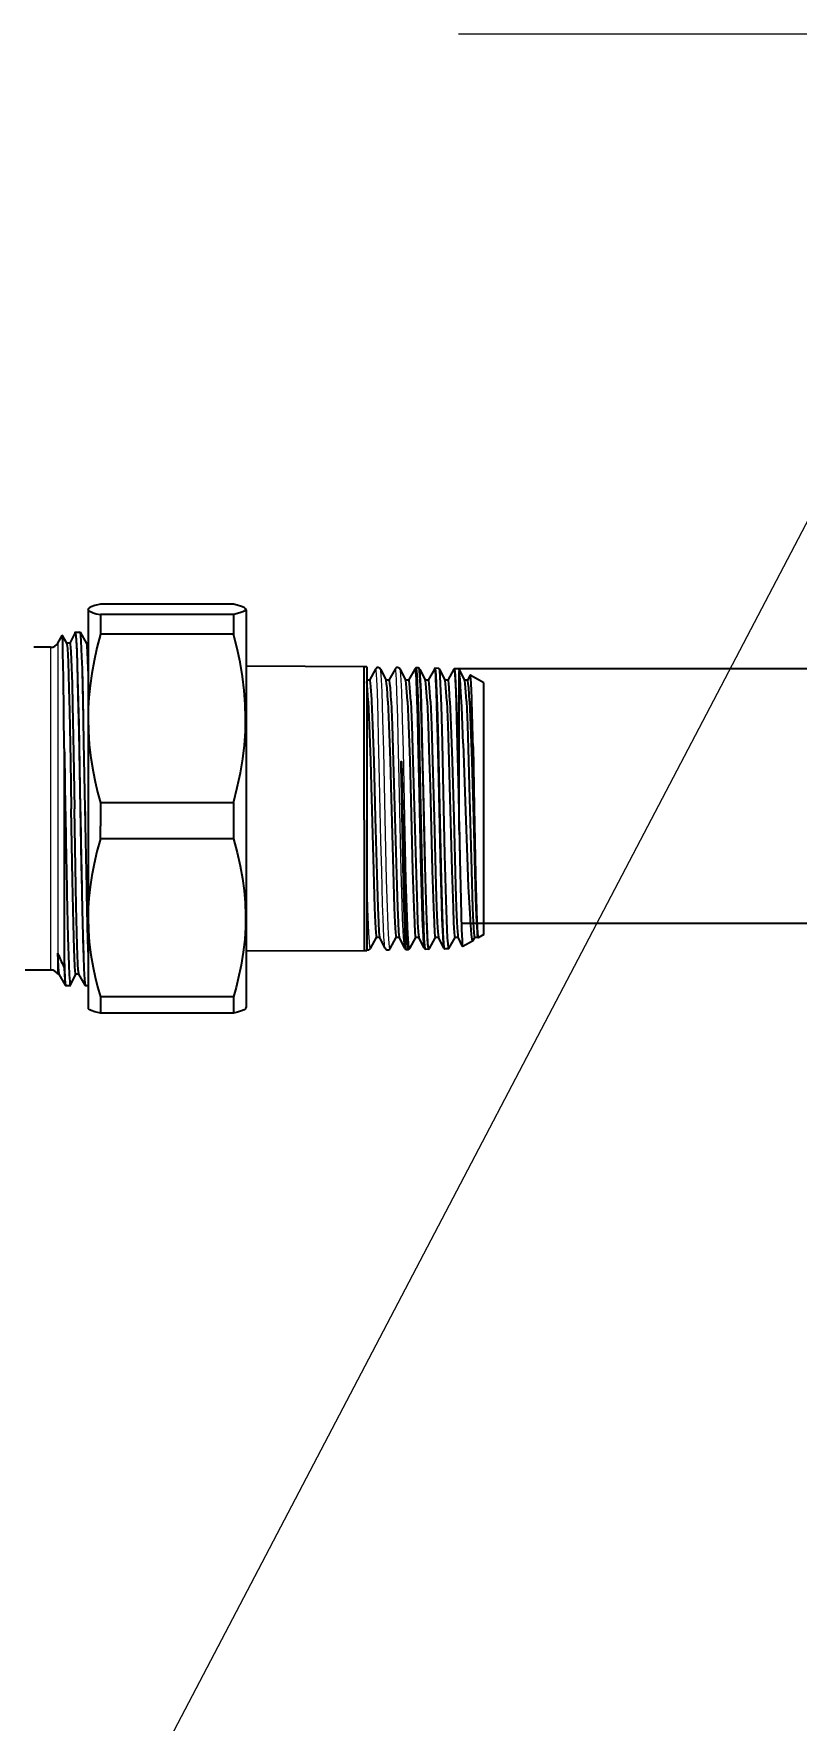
# Model space of a CAD drawing. Header units: millimetres. Extents: x -92220 to 11040, y -5929 to 27498.
# Drawn here: x 331 to 421, y 1451.2 to 1650 of the extents above; entities that cross this region are included whole.
import ezdxf

# ---------------------------------------------------------------- set-up
doc = ezdxf.new("R2010")
doc.units = ezdxf.units.MM
doc.linetypes.add('DASHED', pattern=[19.05, 12.7, -6.35])
doc.layers.add('100 noprint', color=1, linetype='Continuous', plot=False)
doc.layers.add('11 Водоразборный узел', color=7, linetype='Continuous')
doc.layers.add('17 Конструкции 2', color=7, linetype='Continuous')

msp = doc.modelspace()

# ---------------------------------------------------------------- linework, layer by layer
at = {"layer": '100 noprint', "color": 2, "linetype": 'DASHED', "ltscale": 10}
msp.add_line((0, 1650), (8888.83, 1650), dxfattribs=at)
at = {"layer": '11 Водоразборный узел', "lineweight": 35, "ltscale": 0.391415}
for p, q in [((354.5, 1582.83), (338.84, 1582.83)), ((354.5, 1581.61), (338.84, 1581.61)), ((354.5, 1579.29), (338.84, 1579.29)), ((354.5, 1559.44), (338.84, 1559.44)), ((354.5, 1555.21), (338.84, 1555.21)), ((354.5, 1536.59), (338.84, 1536.59)), ((354.5, 1534.68), (338.84, 1534.68))]:
    msp.add_line(p, q, dxfattribs=at)
at = {"layer": '11 Водоразборный узел', "lineweight": 35, "ltscale": 0.001032}
for p, q in [((337.4, 1582.26), (337.42, 1582.29)), ((337.4, 1535.26), (337.42, 1535.22))]:
    msp.add_line(p, q, dxfattribs=at)
at = {"layer": '11 Водоразборный узел', "lineweight": 35, "ltscale": 0.000891876}
msp.add_line((337.4, 1582.26), (337.4, 1582.22), dxfattribs=at)
at = {"layer": '11 Водоразборный узел', "lineweight": 35, "ltscale": 0.321329}
msp.add_line((337.4, 1582.22), (337.4, 1569.37), dxfattribs=at)
at = {"layer": '11 Водоразборный узел', "lineweight": 35, "ltscale": 0.057869}
for p, q in [((338.84, 1581.61), (338.84, 1579.29)), ((354.5, 1581.61), (354.5, 1579.29))]:
    msp.add_line(p, q, dxfattribs=at)
at = {"layer": '11 Водоразборный узел', "lineweight": 35, "ltscale": 0.003863}
for p, q in [((356, 1582.16), (355.92, 1582.29)), ((356, 1535.35), (355.92, 1535.22))]:
    msp.add_line(p, q, dxfattribs=at)
at = {"layer": '11 Водоразборный узел', "lineweight": 35, "ltscale": 0.001811}
msp.add_line((356, 1582.16), (356, 1582.08), dxfattribs=at)
at = {"layer": '11 Водоразборный узел', "lineweight": 35}
for p, q in [((356, 1582.08), (356, 1535.35)), ((370.2, 1566.65), (370.2, 1542.04)), ((384, 1543.96), (384, 1565.75))]:
    msp.add_line(p, q, dxfattribs=at)
at = {"layer": '11 Водоразборный узел', "lineweight": 35, "ltscale": 0.025566}
msp.add_line((333.85, 1578.26), (334.36, 1579.14), dxfattribs=at)
at = {"layer": '11 Водоразборный узел', "lineweight": 35, "ltscale": 0.026436}
msp.add_line((334.36, 1579.14), (334.88, 1578.22), dxfattribs=at)
at = {"layer": '11 Водоразборный узел', "lineweight": 35, "ltscale": 0.035548}
msp.add_line((335.86, 1579.51), (335.25, 1578.23), dxfattribs=at)
at = {"layer": '11 Водоразборный узел', "lineweight": 35, "ltscale": 0.00088694}
for p, q in [((335.86, 1579.51), (335.88, 1579.55)), ((335.32, 1537.96), (335.33, 1538))]:
    msp.add_line(p, q, dxfattribs=at)
at = {"layer": '11 Водоразборный узел', "lineweight": 35, "ltscale": 0.013614}
for p, q in [((335.89, 1579.56), (336.43, 1579.56)), ((334.76, 1537.96), (335.31, 1537.96))]:
    msp.add_line(p, q, dxfattribs=at)
at = {"layer": '11 Водоразборный узел', "lineweight": 35, "ltscale": 0.000210087}
msp.add_line((336.44, 1579.55), (336.45, 1579.54), dxfattribs=at)
at = {"layer": '11 Водоразборный узел', "lineweight": 35, "ltscale": 0.037873}
msp.add_line((336.45, 1579.54), (337.19, 1578.22), dxfattribs=at)
at = {"layer": '11 Водоразборный узел', "lineweight": 35, "ltscale": 0.049482}
msp.add_line((332.98, 1577.76), (331, 1577.76), dxfattribs=at)
at = {"layer": '11 Водоразборный узел', "lineweight": 13}
for p, q in [((332.98, 1577.76), (332.98, 1542.08)), ((333.85, 1578.26), (333.85, 1541.69))]:
    msp.add_line(p, q, dxfattribs=at)
at = {"layer": '11 Водоразборный узел', "lineweight": 35, "ltscale": 0.009554}
for p, q in [((335.25, 1578.23), (334.87, 1578.23)), ((336.32, 1539.28), (335.94, 1539.28))]:
    msp.add_line(p, q, dxfattribs=at)
at = {"layer": '11 Водоразборный узел', "lineweight": 35, "ltscale": 0.005485}
msp.add_line((337.4, 1578.23), (337.18, 1578.23), dxfattribs=at)
at = {"layer": '11 Водоразборный узел', "lineweight": 35, "ltscale": 0.34785}
for p, q in [((369.91, 1575.47), (356, 1575.54)), ((369.91, 1542.04), (356, 1541.97))]:
    msp.add_line(p, q, dxfattribs=at)
at = {"layer": '11 Водоразборный узел', "lineweight": 35, "ltscale": 0.220498}
msp.add_line((369.91, 1566.65), (369.91, 1575.47), dxfattribs=at)
at = {"layer": '11 Водоразборный узел', "lineweight": 35, "ltscale": 0.007155}
for p, q in [((370.2, 1575.47), (369.91, 1575.47)), ((370.2, 1542.04), (369.91, 1542.04))]:
    msp.add_line(p, q, dxfattribs=at)
at = {"layer": '11 Водоразборный узел', "lineweight": 35, "ltscale": 0.220415}
msp.add_line((370.2, 1575.47), (370.2, 1566.65), dxfattribs=at)
at = {"layer": '11 Водоразборный узел', "lineweight": 35, "ltscale": 0.037248}
for p, q in [((371.23, 1575.2), (370.51, 1573.9)), ((373.54, 1575.2), (372.82, 1573.9)), ((375.85, 1575.2), (375.13, 1573.9)), ((378.16, 1575.2), (377.44, 1573.9)), ((380.47, 1575.2), (379.75, 1573.9))]:
    msp.add_line(p, q, dxfattribs=at)
at = {"layer": '11 Водоразборный узел', "lineweight": 35, "ltscale": 0.036487}
for p, q in [((371.83, 1575.19), (372.47, 1573.88)), ((374.13, 1575.19), (374.78, 1573.88)), ((376.44, 1575.19), (377.09, 1573.88)), ((609.46, 1575.23), (381.03, 1575.23)), ((381.06, 1575.19), (381.71, 1573.88)), ((609.46, 1545.23), (381.51, 1545.23))]:
    msp.add_line(p, q, dxfattribs=at)
at = {"layer": '11 Водоразборный узел', "lineweight": 35, "ltscale": 9.88124e-05}
msp.add_line((375.99, 1575.34), (375.99, 1575.34), dxfattribs=at)
at = {"layer": '11 Водоразборный узел', "lineweight": 35, "ltscale": 0.007803}
msp.add_line((376.31, 1575.33), (375.99, 1575.34), dxfattribs=at)
at = {"layer": '11 Водоразборный узел', "lineweight": 35, "ltscale": 0.00012102}
msp.add_line((376.31, 1575.33), (376.31, 1575.33), dxfattribs=at)
at = {"layer": '11 Водоразборный узел', "lineweight": 35, "ltscale": 0.000190498}
msp.add_line((378.23, 1575.29), (378.23, 1575.29), dxfattribs=at)
at = {"layer": '11 Водоразборный узел', "lineweight": 35, "ltscale": 0.011141}
msp.add_line((378.68, 1575.28), (378.23, 1575.29), dxfattribs=at)
at = {"layer": '11 Водоразборный узел', "lineweight": 35, "ltscale": 0.0002239}
msp.add_line((378.68, 1575.28), (378.69, 1575.28), dxfattribs=at)
at = {"layer": '11 Водоразборный узел', "lineweight": 35, "ltscale": 0.036486}
msp.add_line((378.75, 1575.19), (379.4, 1573.88), dxfattribs=at)
at = {"layer": '11 Водоразборный узел', "lineweight": 35, "ltscale": 0.000947168}
msp.add_line((380.47, 1575.2), (380.49, 1575.24), dxfattribs=at)
at = {"layer": '11 Водоразборный узел', "lineweight": 35, "ltscale": 0.013215}
msp.add_line((381.03, 1575.23), (380.5, 1575.24), dxfattribs=at)
at = {"layer": '11 Водоразборный узел', "lineweight": 35, "ltscale": 0.00101}
msp.add_line((381.04, 1575.22), (381.06, 1575.19), dxfattribs=at)
at = {"layer": '11 Водоразборный узел', "lineweight": 35, "ltscale": 0.209551}
msp.add_line((381.1, 1566.54), (381.1, 1574.92), dxfattribs=at)
at = {"layer": '11 Водоразборный узел', "lineweight": 35, "ltscale": 0.008046}
msp.add_line((370.52, 1573.9), (370.2, 1573.9), dxfattribs=at)
at = {"layer": '11 Водоразборный узел', "lineweight": 35, "ltscale": 0.009288}
for p, q in [((372.83, 1573.9), (372.46, 1573.9)), ((375.14, 1573.9), (374.77, 1573.9)), ((379.76, 1573.9), (379.39, 1573.9)), ((382.07, 1573.9), (381.7, 1573.9))]:
    msp.add_line(p, q, dxfattribs=at)
at = {"layer": '11 Водоразборный узел', "lineweight": 35, "ltscale": 0.009289}
msp.add_line((377.45, 1573.9), (377.08, 1573.9), dxfattribs=at)
at = {"layer": '11 Водоразборный узел', "lineweight": 35, "ltscale": 0.016474}
msp.add_line((382.38, 1574.48), (382.06, 1573.9), dxfattribs=at)
at = {"layer": '11 Водоразборный узел', "lineweight": 35, "ltscale": 0.046489}
msp.add_line((384, 1573.56), (382.39, 1574.48), dxfattribs=at)
at = {"layer": '11 Водоразборный узел', "lineweight": 35, "ltscale": 0.195188}
msp.add_line((384, 1565.75), (384, 1573.56), dxfattribs=at)
at = {"layer": '11 Водоразборный узел', "lineweight": 35, "ltscale": 0.000304052}
for p, q in [((370.38, 1571.43), (370.38, 1571.45)), ((372.69, 1571.43), (372.69, 1571.45)), ((377.31, 1571.43), (377.31, 1571.45)), ((379.62, 1571.43), (379.62, 1571.45))]:
    msp.add_line(p, q, dxfattribs=at)
at = {"layer": '11 Водоразборный узел', "lineweight": 35, "ltscale": 0.000305576}
for p, q in [((370.77, 1571.43), (370.77, 1571.42)), ((375.38, 1571.43), (375.38, 1571.42))]:
    msp.add_line(p, q, dxfattribs=at)
at = {"layer": '11 Водоразборный узел', "lineweight": 35, "ltscale": 0.000305557}
for p, q in [((373.07, 1571.43), (373.08, 1571.42)), ((380, 1571.43), (380, 1571.42)), ((382.31, 1571.43), (382.31, 1571.42))]:
    msp.add_line(p, q, dxfattribs=at)
at = {"layer": '11 Водоразборный узел', "lineweight": 35, "ltscale": 0.000304033}
for p, q in [((375, 1571.43), (375, 1571.45)), ((381.93, 1571.43), (381.93, 1571.45))]:
    msp.add_line(p, q, dxfattribs=at)
at = {"layer": '11 Водоразборный узел', "lineweight": 35, "ltscale": 0.000305596}
msp.add_line((377.69, 1571.43), (377.69, 1571.42), dxfattribs=at)
at = {"layer": '11 Водоразборный узел', "lineweight": 35, "ltscale": 0.311472}
msp.add_line((337.4, 1569.37), (337.4, 1556.91), dxfattribs=at)
at = {"layer": '11 Водоразборный узел', "lineweight": 35, "ltscale": 0.230346}
msp.add_line((369.91, 1557.44), (369.91, 1566.65), dxfattribs=at)
at = {"layer": '11 Водоразборный узел', "lineweight": 35, "ltscale": 0.01844}
msp.add_line((334.59, 1565.83), (334.6, 1565.09), dxfattribs=at)
at = {"layer": '11 Водоразборный узел', "lineweight": 13, "ltscale": 0.176791}
msp.add_line((334.72, 1558.76), (334.59, 1565.83), dxfattribs=at)
at = {"layer": '11 Водоразборный узел', "lineweight": 35, "ltscale": 0.40775}
msp.add_line((334.6, 1548.78), (334.6, 1565.09), dxfattribs=at)
at = {"layer": '11 Водоразборный узел', "lineweight": 35, "ltscale": 0.158353}
msp.add_line((334.6, 1565.09), (334.71, 1558.76), dxfattribs=at)
at = {"layer": '11 Водоразборный узел', "lineweight": 35, "ltscale": 0.257663}
msp.add_line((380.87, 1566.54), (381.1, 1556.24), dxfattribs=at)
at = {"layer": '11 Водоразборный узел', "lineweight": 35, "ltscale": 0.257542}
msp.add_line((381.1, 1556.24), (381.1, 1566.54), dxfattribs=at)
at = {"layer": '11 Водоразборный узел', "lineweight": 35, "ltscale": 0.000437224}
for p, q in [((335.4, 1558.77), (335.4, 1558.76)), ((335.79, 1558.74), (335.79, 1558.76))]:
    msp.add_line(p, q, dxfattribs=at)
at = {"layer": '11 Водоразборный узел', "lineweight": 35, "ltscale": 0.068245}
msp.add_line((338.84, 1559.44), (338.84, 1556.71), dxfattribs=at)
at = {"layer": '11 Водоразборный узел', "lineweight": 35, "ltscale": 0.105643}
msp.add_line((354.5, 1559.44), (354.5, 1555.21), dxfattribs=at)
at = {"layer": '11 Водоразборный узел', "lineweight": 35, "ltscale": 0.275136}
msp.add_line((337.4, 1556.91), (337.4, 1545.9), dxfattribs=at)
at = {"layer": '11 Водоразборный узел', "lineweight": 35, "ltscale": 0.037398}
msp.add_line((338.84, 1555.21), (338.84, 1556.71), dxfattribs=at)
at = {"layer": '11 Водоразборный узел', "lineweight": 35, "ltscale": 0.385114}
msp.add_line((369.91, 1557.44), (369.91, 1542.04), dxfattribs=at)
at = {"layer": '11 Водоразборный узел', "lineweight": 35, "ltscale": 0.207042}
msp.add_line((334.6, 1540.5), (334.6, 1548.78), dxfattribs=at)
at = {"layer": '11 Водоразборный узел', "lineweight": 35, "ltscale": 0.001014}
msp.add_line((356, 1547.96), (356, 1547.92), dxfattribs=at)
at = {"layer": '11 Водоразборный узел', "lineweight": 35, "ltscale": 0.020473}
msp.add_line((356, 1547.92), (356, 1547.1), dxfattribs=at)
at = {"layer": '11 Водоразборный узел', "lineweight": 35, "ltscale": 0.266171}
msp.add_line((337.4, 1545.9), (337.4, 1535.26), dxfattribs=at)
at = {"layer": '11 Водоразборный узел', "lineweight": 35, "ltscale": 0.037083}
for p, q in [((370.64, 1542.31), (371.36, 1543.61)), ((372.95, 1542.31), (373.67, 1543.61)), ((375.26, 1542.31), (375.98, 1543.61)), ((377.57, 1542.31), (378.29, 1543.61)), ((379.88, 1542.31), (380.6, 1543.61))]:
    msp.add_line(p, q, dxfattribs=at)
at = {"layer": '11 Водоразборный узел', "lineweight": 35, "ltscale": 0.009581}
for p, q in [((371.74, 1543.61), (371.35, 1543.61)), ((374.05, 1543.61), (373.66, 1543.61)), ((376.36, 1543.61), (375.97, 1543.61)), ((378.66, 1543.61), (378.28, 1543.61)), ((380.97, 1543.61), (380.59, 1543.61)), ((383.28, 1543.61), (382.9, 1543.61))]:
    msp.add_line(p, q, dxfattribs=at)
at = {"layer": '11 Водоразборный узел', "lineweight": 35, "ltscale": 0.036061}
for p, q in [((372.36, 1542.33), (371.72, 1543.62)), ((374.67, 1542.33), (374.03, 1543.62)), ((376.97, 1542.33), (376.34, 1543.62)), ((379.28, 1542.33), (378.65, 1543.62))]:
    msp.add_line(p, q, dxfattribs=at)
at = {"layer": '11 Водоразборный узел', "lineweight": 35, "ltscale": 0.030523}
msp.add_line((381.49, 1542.53), (380.96, 1543.62), dxfattribs=at)
at = {"layer": '11 Водоразборный узел', "lineweight": 35, "ltscale": 0.033355}
msp.add_line((382.66, 1543.18), (381.51, 1542.52), dxfattribs=at)
at = {"layer": '11 Водоразборный узел', "lineweight": 35, "ltscale": 0.011475}
msp.add_line((382.68, 1543.21), (382.91, 1543.61), dxfattribs=at)
at = {"layer": '11 Водоразборный узел', "lineweight": 35, "ltscale": 0.001663}
msp.add_line((383.3, 1543.56), (383.27, 1543.62), dxfattribs=at)
at = {"layer": '11 Водоразборный узел', "lineweight": 35, "ltscale": 0.01996}
msp.add_line((384, 1543.96), (383.31, 1543.56), dxfattribs=at)
at = {"layer": '11 Водоразборный узел', "lineweight": 13, "ltscale": 0.058148}
msp.add_line((332.98, 1542.08), (332.98, 1539.76), dxfattribs=at)
at = {"layer": '11 Водоразборный узел', "lineweight": 35, "ltscale": 0.001153}
msp.add_line((333.85, 1541.69), (333.83, 1541.74), dxfattribs=at)
at = {"layer": '11 Водоразборный узел', "lineweight": 35, "ltscale": 0.001823}
msp.add_line((333.83, 1541.74), (333.83, 1541.66), dxfattribs=at)
at = {"layer": '11 Водоразборный узел', "lineweight": 35, "ltscale": 0.059605}
msp.add_line((333.83, 1541.66), (333.83, 1539.28), dxfattribs=at)
at = {"layer": '11 Водоразборный узел', "lineweight": 35, "ltscale": 0.003973}
msp.add_line((333.91, 1541.55), (333.85, 1541.69), dxfattribs=at)
at = {"layer": '11 Водоразборный узел', "lineweight": 35, "ltscale": 0.004882}
msp.add_line((375.07, 1542.15), (374.88, 1542.14), dxfattribs=at)
at = {"layer": '11 Водоразборный узел', "lineweight": 35, "ltscale": 6.16094e-05}
msp.add_line((374.88, 1542.14), (374.88, 1542.14), dxfattribs=at)
at = {"layer": '11 Водоразборный узел', "lineweight": 35, "ltscale": 8.43152e-05}
msp.add_line((375.07, 1542.15), (375.08, 1542.15), dxfattribs=at)
at = {"layer": '11 Водоразборный узел', "lineweight": 35, "ltscale": 0.000167102}
msp.add_line((377.08, 1542.19), (377.09, 1542.19), dxfattribs=at)
at = {"layer": '11 Водоразборный узел', "lineweight": 35, "ltscale": 0.009671}
msp.add_line((377.48, 1542.2), (377.09, 1542.19), dxfattribs=at)
at = {"layer": '11 Водоразборный узел', "lineweight": 35, "ltscale": 0.000200126}
msp.add_line((377.48, 1542.2), (377.48, 1542.2), dxfattribs=at)
at = {"layer": '11 Водоразборный узел', "lineweight": 35, "ltscale": 0.012269}
msp.add_line((379.84, 1542.25), (379.35, 1542.24), dxfattribs=at)
at = {"layer": '11 Водоразборный узел', "lineweight": 35, "ltscale": 0.101627}
msp.add_line((332.98, 1539.76), (328.91, 1539.76), dxfattribs=at)
at = {"layer": '11 Водоразборный узел', "lineweight": 35, "ltscale": 0.004518}
msp.add_line((334.01, 1539.28), (333.83, 1539.28), dxfattribs=at)
at = {"layer": '11 Водоразборный узел', "lineweight": 35, "ltscale": 0.037869}
for p, q in [((334.75, 1537.97), (334, 1539.29)), ((337.06, 1537.97), (336.31, 1539.29))]:
    msp.add_line(p, q, dxfattribs=at)
at = {"layer": '11 Водоразборный узел', "lineweight": 35, "ltscale": 0.000188539}
msp.add_line((334.59, 1540), (334.6, 1540), dxfattribs=at)
at = {"layer": '11 Водоразборный узел', "lineweight": 35, "ltscale": 0.012584}
msp.add_line((334.6, 1540.5), (334.6, 1540), dxfattribs=at)
at = {"layer": '11 Водоразборный узел', "lineweight": 35, "ltscale": 0.035549}
msp.add_line((335.33, 1538), (335.95, 1539.28), dxfattribs=at)
at = {"layer": '11 Водоразборный узел', "lineweight": 35, "ltscale": 0.000213684}
msp.add_line((334.75, 1537.97), (334.75, 1537.96), dxfattribs=at)
at = {"layer": '11 Водоразборный узел', "lineweight": 35, "ltscale": 0.000210939}
msp.add_line((337.06, 1537.97), (337.06, 1537.96), dxfattribs=at)
at = {"layer": '11 Водоразборный узел', "lineweight": 35, "ltscale": 0.008236}
msp.add_line((337.07, 1537.96), (337.4, 1537.96), dxfattribs=at)
at = {"layer": '11 Водоразборный узел', "lineweight": 35, "ltscale": 0.047775}
for p, q in [((338.84, 1536.59), (338.84, 1534.68)), ((354.5, 1536.59), (354.5, 1534.68))]:
    msp.add_line(p, q, dxfattribs=at)
at = {"layer": '11 Водоразборный узел', "lineweight": 35, "flags": 128}
for points in [[(338.84, 1582.83), (338.2, 1582.67), (337.76, 1582.52), (337.61, 1582.45), (337.5, 1582.37), (337.42, 1582.29)], [(355.92, 1582.29), (355.86, 1582.36), (355.77, 1582.43), (355.45, 1582.57), (354.95, 1582.72), (354.5, 1582.83)], [(337.4, 1582.22), (337.42, 1582.16), (337.46, 1582.09), (337.54, 1582.03), (337.66, 1581.97), (337.99, 1581.83), (338.36, 1581.72), (338.84, 1581.61)], [(355.94, 1582.19), (355.89, 1582.1), (355.78, 1582.02), (355.62, 1581.93), (355.39, 1581.85), (354.72, 1581.66), (354.5, 1581.61)], [(334.59, 1565.83), (334.49, 1574.23), (334.44, 1577.07), (334.41, 1578.46), (334.39, 1578.88), (334.37, 1579.1), (334.37, 1579.13), (334.36, 1579.14)], [(335.89, 1579.56), (335.89, 1579.55), (335.89, 1579.55), (335.9, 1579.54), (335.93, 1579.41), (335.96, 1579.1), (336, 1578.66), (336.06, 1577.36), (336.16, 1574.07), (336.29, 1568.68), (336.48, 1558.75)], [(336.44, 1579.55), (336.45, 1579.53), (336.46, 1579.48), (336.51, 1579.13), (336.55, 1578.53), (336.63, 1576.64), (336.68, 1575.21), (336.77, 1571.76), (336.87, 1566.65), (337.02, 1558.76)], [(338.84, 1579.29), (338.43, 1577.69), (338.1, 1576.17), (337.83, 1574.69), (337.63, 1573.26), (337.5, 1571.86), (337.42, 1570.61), (337.4, 1569.37)], [(354.5, 1559.44), (354.96, 1561.25), (355.33, 1562.97), (355.6, 1564.63), (355.79, 1566.23), (355.91, 1567.85), (355.94, 1569.45), (355.9, 1571.05), (355.78, 1572.67), (355.57, 1574.32), (355.28, 1576.03), (354.93, 1577.62), (354.5, 1579.29)], [(334.88, 1578.22), (334.89, 1578.2), (334.91, 1578.12), (334.96, 1577.61), (335.04, 1576.04), (335.14, 1572.9), (335.2, 1570.29), (335.31, 1564.36), (335.4, 1558.77)], [(335.25, 1578.23), (335.26, 1578.23), (335.26, 1578.23), (335.27, 1578.22), (335.28, 1578.18), (335.3, 1578.09), (335.33, 1577.78), (335.37, 1577.2), (335.41, 1576.38), (335.51, 1573.46), (335.57, 1570.99), (335.68, 1565.29), (335.79, 1558.76)], [(337.19, 1578.22), (337.2, 1578.19), (337.23, 1578.06), (337.25, 1577.86), (337.3, 1577.21), (337.38, 1575.26), (337.4, 1574.6)], [(375.99, 1575.34), (376, 1575.34), (376, 1575.34), (376.01, 1575.33), (376.02, 1575.31), (376.03, 1575.24), (376.06, 1575.03), (376.1, 1574.49), (376.19, 1572.64)], [(376.31, 1575.33), (376.32, 1575.33), (376.33, 1575.29), (376.38, 1575), (376.42, 1574.45), (376.52, 1572.63)], [(378.23, 1575.29), (378.24, 1575.29), (378.24, 1575.29), (378.25, 1575.28), (378.26, 1575.26), (378.27, 1575.2), (378.3, 1574.98), (378.35, 1574.44), (378.43, 1572.59)], [(378.69, 1575.28), (378.7, 1575.27), (378.71, 1575.22), (378.75, 1574.93), (378.8, 1574.38), (378.89, 1572.59)], [(380.5, 1575.24), (380.5, 1575.24), (380.51, 1575.24), (380.51, 1575.23), (380.52, 1575.21), (380.54, 1575.15), (380.57, 1574.93), (380.61, 1574.39), (380.7, 1572.55)], [(381.04, 1575.22), (381.06, 1575.17), (381.1, 1574.92)], [(381.29, 1572.46), (381.19, 1574.02), (381.14, 1574.57)], [(370.38, 1571.45), (370.3, 1572.77), (370.26, 1573.25), (370.2, 1573.74)], [(370.52, 1573.9), (370.52, 1573.9), (370.53, 1573.9), (370.54, 1573.89), (370.55, 1573.87), (370.57, 1573.8), (370.61, 1573.59), (370.66, 1573.12), (370.76, 1571.62), (370.77, 1571.43)], [(372.69, 1571.45), (372.59, 1572.98), (372.54, 1573.49), (372.5, 1573.8), (372.47, 1573.88)], [(373.07, 1571.43), (372.98, 1572.98), (372.93, 1573.49), (372.88, 1573.8), (372.85, 1573.88), (372.84, 1573.89), (372.84, 1573.9), (372.83, 1573.9)], [(375, 1571.45), (374.9, 1572.98), (374.85, 1573.49), (374.8, 1573.8), (374.78, 1573.88)], [(375.38, 1571.43), (375.29, 1572.98), (375.24, 1573.49), (375.19, 1573.8), (375.16, 1573.88), (375.15, 1573.89), (375.15, 1573.9), (375.14, 1573.9)], [(376.19, 1572.64), (376.24, 1570.93), (376.36, 1566.59)], [(376.52, 1572.63), (376.58, 1570.93), (376.7, 1566.58)], [(377.31, 1571.45), (377.21, 1572.98), (377.16, 1573.49), (377.11, 1573.8), (377.09, 1573.88)], [(377.69, 1571.43), (377.6, 1572.98), (377.55, 1573.49), (377.5, 1573.8), (377.47, 1573.88), (377.46, 1573.89), (377.46, 1573.9), (377.45, 1573.9)], [(378.43, 1572.59), (378.49, 1570.9), (378.6, 1566.56)], [(378.89, 1572.59), (378.95, 1570.89), (379.07, 1566.56)], [(379.62, 1571.45), (379.52, 1572.98), (379.47, 1573.49), (379.42, 1573.8), (379.4, 1573.88)], [(380, 1571.43), (379.91, 1572.98), (379.86, 1573.49), (379.81, 1573.8), (379.78, 1573.88), (379.77, 1573.89), (379.77, 1573.9), (379.76, 1573.9)], [(380.7, 1572.55), (380.76, 1570.86), (380.87, 1566.54)], [(381.93, 1571.45), (381.83, 1572.98), (381.78, 1573.49), (381.73, 1573.8), (381.71, 1573.88)], [(382.31, 1571.43), (382.21, 1572.98), (382.16, 1573.49), (382.11, 1573.8), (382.09, 1573.88), (382.08, 1573.89), (382.07, 1573.9), (382.07, 1573.9)], [(382.56, 1571.83), (382.49, 1573.48), (382.46, 1574.02), (382.42, 1574.36), (382.41, 1574.45), (382.4, 1574.48), (382.39, 1574.48), (382.39, 1574.48)], [(370.38, 1571.43), (370.5, 1568.61), (370.64, 1564.42), (370.72, 1561.42), (370.99, 1551.5), (371.12, 1547.09), (371.2, 1545.34), (371.27, 1544.16), (371.3, 1543.81), (371.34, 1543.63), (371.34, 1543.62), (371.35, 1543.61), (371.35, 1543.61), (371.35, 1543.61)], [(370.77, 1571.42), (370.89, 1568.59), (371.02, 1564.39), (371.2, 1557.67), (371.42, 1549.68), (371.5, 1547.14), (371.58, 1545.36), (371.64, 1544.25), (371.67, 1543.89), (371.71, 1543.68), (371.72, 1543.62)], [(372.69, 1571.43), (372.81, 1568.61), (372.95, 1564.42), (373.03, 1561.43), (373.3, 1551.49), (373.43, 1547.09), (373.51, 1545.34), (373.58, 1544.16), (373.61, 1543.81), (373.65, 1543.63), (373.65, 1543.62), (373.66, 1543.61), (373.66, 1543.61), (373.66, 1543.61)], [(373.08, 1571.42), (373.19, 1568.59), (373.33, 1564.39), (373.51, 1557.67), (373.73, 1549.68), (373.81, 1547.14), (373.89, 1545.36), (373.95, 1544.25), (373.98, 1543.89), (374.02, 1543.68), (374.03, 1543.62)], [(375, 1571.43), (375.12, 1568.61), (375.26, 1564.42), (375.34, 1561.41), (375.6, 1551.5), (375.74, 1547.09), (375.81, 1545.34), (375.88, 1544.16), (375.92, 1543.81), (375.95, 1543.63), (375.96, 1543.62), (375.97, 1543.61), (375.97, 1543.61), (375.97, 1543.61)], [(375.38, 1571.42), (375.5, 1568.59), (375.64, 1564.39), (375.82, 1557.67), (376.04, 1549.68), (376.12, 1547.14), (376.19, 1545.36), (376.26, 1544.25), (376.29, 1543.89), (376.32, 1543.68), (376.34, 1543.62)], [(377.31, 1571.43), (377.43, 1568.61), (377.56, 1564.42), (377.65, 1561.4), (377.91, 1551.5), (378.05, 1547.1), (378.12, 1545.34), (378.19, 1544.16), (378.23, 1543.81), (378.26, 1543.63), (378.27, 1543.62), (378.28, 1543.61), (378.28, 1543.61), (378.28, 1543.61)], [(377.69, 1571.42), (377.81, 1568.59), (377.95, 1564.39), (378.13, 1557.67), (378.35, 1549.68), (378.43, 1547.14), (378.5, 1545.36), (378.57, 1544.25), (378.6, 1543.89), (378.63, 1543.68), (378.65, 1543.62)], [(379.62, 1571.43), (379.74, 1568.61), (379.87, 1564.42), (379.96, 1561.43), (380.22, 1551.49), (380.36, 1547.09), (380.43, 1545.33), (380.5, 1544.16), (380.54, 1543.81), (380.57, 1543.63), (380.58, 1543.62), (380.58, 1543.61), (380.59, 1543.61), (380.59, 1543.61)], [(380, 1571.42), (380.12, 1568.59), (380.26, 1564.39), (380.44, 1557.67), (380.66, 1549.68), (380.74, 1547.14), (380.81, 1545.36), (380.88, 1544.25), (380.91, 1543.89), (380.94, 1543.68), (380.96, 1543.62)], [(381.55, 1566.42), (381.38, 1570.74), (381.29, 1572.46)], [(381.93, 1571.43), (382.05, 1568.61), (382.18, 1564.42), (382.27, 1561.41), (382.53, 1551.5), (382.67, 1547.09), (382.74, 1545.34), (382.81, 1544.16), (382.85, 1543.81), (382.88, 1543.63), (382.89, 1543.62), (382.89, 1543.61), (382.9, 1543.61), (382.9, 1543.61)], [(382.31, 1571.42), (382.43, 1568.59), (382.57, 1564.39), (382.75, 1557.67), (382.97, 1549.68), (383.05, 1547.14), (383.12, 1545.36), (383.19, 1544.25), (383.22, 1543.89), (383.25, 1543.68), (383.27, 1543.62)], [(337.4, 1569.37), (337.44, 1567.84), (337.54, 1566.31), (337.73, 1564.74), (337.99, 1563.13), (338.23, 1561.94), (338.51, 1560.71), (338.84, 1559.44)], [(376.36, 1566.59), (376.52, 1558.94), (376.71, 1550.3), (376.79, 1547.31), (376.88, 1544.87), (376.94, 1543.46), (377.01, 1542.62), (377.04, 1542.36), (377.07, 1542.22), (377.08, 1542.2), (377.08, 1542.19)], [(376.7, 1566.58), (376.83, 1560.62), (377, 1553.3), (377.14, 1547.94), (377.27, 1544.49), (377.32, 1543.51), (377.37, 1542.79), (377.42, 1542.38), (377.44, 1542.27), (377.46, 1542.22), (377.46, 1542.21), (377.47, 1542.2), (377.48, 1542.2)], [(378.6, 1566.56), (378.77, 1558.98), (378.96, 1550.4), (379.08, 1546.25), (379.16, 1544.17), (379.24, 1542.9), (379.28, 1542.51), (379.32, 1542.29), (379.33, 1542.26), (379.34, 1542.25)], [(379.07, 1566.56), (379.2, 1560.63), (379.37, 1553.34), (379.51, 1547.98), (379.63, 1544.54), (379.68, 1543.56), (379.73, 1542.83), (379.78, 1542.43), (379.8, 1542.32), (379.82, 1542.27), (379.82, 1542.26), (379.83, 1542.25), (379.84, 1542.25)], [(381.55, 1566.42), (381.83, 1558.45), (382.02, 1553.06), (382.16, 1549.55), (382.28, 1547.09), (382.4, 1545.05), (382.49, 1543.94), (382.57, 1543.4), (382.61, 1543.25), (382.63, 1543.2), (382.65, 1543.18), (382.65, 1543.18), (382.66, 1543.18)], [(382.72, 1566.1), (382.86, 1558.9), (383.02, 1551.01), (383.09, 1548.18), (383.17, 1545.48), (383.24, 1544.12), (383.27, 1543.74), (383.29, 1543.6), (383.3, 1543.56)], [(374.88, 1542.14), (374.87, 1542.15), (374.86, 1542.15), (374.84, 1542.21), (374.82, 1542.33), (374.78, 1542.72), (374.73, 1543.49), (374.64, 1545.94), (374.57, 1548.29), (374.44, 1554.08), (374.29, 1562.23), (374.27, 1563.6), (374.27, 1564.04), (374.27, 1564.31), (374.27, 1564.32), (374.27, 1564.33), (374.27, 1564.33), (374.27, 1564.33), (374.27, 1564.33), (374.28, 1564.33), (374.28, 1564.26), (374.28, 1564.18), (374.32, 1562.92), (374.43, 1558.82), (374.6, 1551.95), (374.69, 1548.9), (374.83, 1544.97), (374.93, 1543.16), (374.98, 1542.59), (375.02, 1542.28), (375.04, 1542.2), (375.06, 1542.16), (375.06, 1542.15), (375.07, 1542.15), (375.07, 1542.15)], [(335.94, 1539.28), (335.94, 1539.28), (335.93, 1539.28), (335.93, 1539.29), (335.92, 1539.32), (335.9, 1539.39), (335.87, 1539.62), (335.83, 1540.22), (335.74, 1542.2), (335.66, 1545.15), (335.55, 1550.33), (335.4, 1558.76)], [(336.31, 1539.29), (336.3, 1539.31), (336.29, 1539.37), (336.24, 1539.77), (336.19, 1540.47), (336.11, 1542.64), (335.99, 1547.3), (335.95, 1549.55), (335.79, 1558.74)], [(338.84, 1555.21), (338.43, 1553.72), (338.1, 1552.28), (337.83, 1550.9), (337.63, 1549.56), (337.5, 1548.24), (337.42, 1547.07), (337.4, 1545.9)], [(354.5, 1555.21), (354.94, 1553.59), (355.3, 1552.04), (355.57, 1550.55), (355.76, 1549.11), (355.89, 1547.69), (355.94, 1546.24), (355.92, 1544.79), (355.83, 1543.34), (355.66, 1541.85), (355.41, 1540.33), (355.07, 1538.75), (354.81, 1537.69), (354.5, 1536.59)], [(381.16, 1552.83), (381.26, 1548.01), (381.36, 1544.52), (381.42, 1543.22), (381.45, 1542.81), (381.48, 1542.58), (381.49, 1542.53)], [(334.91, 1548.78), (335.02, 1543.6), (335.13, 1540.37), (335.18, 1539.2), (335.23, 1538.4), (335.26, 1538.14), (335.29, 1537.98), (335.3, 1537.96), (335.3, 1537.96), (335.3, 1537.96), (335.31, 1537.96)], [(336.67, 1548.78), (336.75, 1545.2), (336.85, 1541.39), (336.91, 1539.92), (336.97, 1538.65), (337.01, 1538.25), (337.04, 1538.01), (337.06, 1537.96)], [(337.21, 1548.78), (337.34, 1543.23), (337.4, 1541.35)], [(337.4, 1545.9), (337.44, 1544.47), (337.54, 1543.03), (337.73, 1541.56), (337.99, 1540.05), (338.23, 1538.94), (338.51, 1537.78), (338.84, 1536.59)], [(334, 1539.29), (333.98, 1539.35), (333.94, 1539.64), (333.9, 1540.15), (333.83, 1541.74)], [(334.6, 1540), (334.66, 1538.68), (334.7, 1538.26), (334.73, 1538.02), (334.75, 1537.96)], [(338.84, 1534.68), (338.2, 1534.84), (337.76, 1534.99), (337.61, 1535.06), (337.5, 1535.14), (337.42, 1535.22)], [(355.92, 1535.22), (355.87, 1535.15), (355.77, 1535.08), (355.47, 1534.94), (354.99, 1534.8), (354.5, 1534.68)]]:
    msp.add_lwpolyline(points, dxfattribs=at)
at = {"layer": '11 Водоразборный узел', "lineweight": 13, "flags": 128}
for points in [[(336.47, 1558.75), (336.29, 1567.82), (336.2, 1572.04), (336.1, 1575.71), (336.05, 1577.22), (335.99, 1578.56), (335.95, 1579.04), (335.9, 1579.46), (335.89, 1579.51), (335.88, 1579.52), (335.88, 1579.53), (335.87, 1579.53), (335.87, 1579.53), (335.87, 1579.53), (335.86, 1579.51)], [(337.03, 1558.76), (336.87, 1567.34), (336.78, 1571.36), (336.69, 1574.96), (336.64, 1576.5), (336.57, 1578.11), (336.54, 1578.72), (336.49, 1579.33), (336.46, 1579.5), (336.45, 1579.54)], [(371.45, 1572.53), (371.38, 1573.96), (371.35, 1574.51), (371.3, 1575.05), (371.27, 1575.18), (371.26, 1575.2), (371.26, 1575.21), (371.25, 1575.21), (371.25, 1575.22), (371.24, 1575.21), (371.24, 1575.21), (371.23, 1575.2)], [(372.01, 1572.53), (371.95, 1573.95), (371.91, 1574.49), (371.86, 1575.03), (371.84, 1575.15), (371.83, 1575.19)], [(373.76, 1572.53), (373.69, 1573.96), (373.66, 1574.51), (373.61, 1575.05), (373.58, 1575.18), (373.57, 1575.2), (373.56, 1575.21), (373.56, 1575.21), (373.56, 1575.22), (373.55, 1575.21), (373.55, 1575.21), (373.54, 1575.2)], [(374.32, 1572.53), (374.25, 1573.95), (374.22, 1574.49), (374.17, 1575.03), (374.15, 1575.15), (374.13, 1575.19)], [(376.06, 1572.53), (376, 1573.96), (375.97, 1574.51), (375.92, 1575.05), (375.89, 1575.18), (375.88, 1575.2), (375.87, 1575.21), (375.87, 1575.21), (375.87, 1575.22), (375.86, 1575.21), (375.86, 1575.21), (375.85, 1575.2)], [(376.63, 1572.53), (376.56, 1573.95), (376.53, 1574.49), (376.48, 1575.03), (376.46, 1575.15), (376.44, 1575.19)], [(378.37, 1572.53), (378.31, 1573.96), (378.28, 1574.51), (378.22, 1575.05), (378.2, 1575.18), (378.19, 1575.2), (378.18, 1575.21), (378.18, 1575.21), (378.18, 1575.22), (378.17, 1575.21), (378.17, 1575.21), (378.16, 1575.2)], [(378.94, 1572.53), (378.87, 1573.95), (378.84, 1574.49), (378.79, 1575.03), (378.76, 1575.15), (378.75, 1575.19)], [(380.68, 1572.53), (380.62, 1573.96), (380.59, 1574.51), (380.53, 1575.05), (380.51, 1575.18), (380.5, 1575.2), (380.49, 1575.21), (380.49, 1575.21), (380.48, 1575.22), (380.48, 1575.21), (380.48, 1575.21), (380.47, 1575.2)], [(381.14, 1574.57), (381.09, 1575.08), (381.06, 1575.19)], [(372.95, 1542.31), (372.94, 1542.3), (372.94, 1542.3), (372.93, 1542.3), (372.93, 1542.3), (372.92, 1542.3), (372.91, 1542.33), (372.88, 1542.45), (372.83, 1542.93), (372.76, 1543.99), (372.72, 1544.92), (372.64, 1547.13), (372.54, 1550.4), (372.38, 1557.64), (372.2, 1565.59), (372.11, 1569.27), (372.01, 1572.53)], [(375.26, 1542.31), (375.25, 1542.3), (375.25, 1542.3), (375.24, 1542.3), (375.24, 1542.3), (375.23, 1542.3), (375.22, 1542.33), (375.19, 1542.45), (375.14, 1542.93), (375.07, 1543.99), (375.03, 1544.92), (374.95, 1547.13), (374.85, 1550.4), (374.69, 1557.64), (374.51, 1565.59), (374.42, 1569.27), (374.32, 1572.53)], [(377.57, 1542.31), (377.56, 1542.3), (377.56, 1542.3), (377.55, 1542.3), (377.55, 1542.3), (377.54, 1542.3), (377.53, 1542.33), (377.5, 1542.45), (377.45, 1542.93), (377.38, 1543.99), (377.34, 1544.92), (377.25, 1547.13), (377.16, 1550.4), (376.99, 1557.64), (376.82, 1565.59), (376.73, 1569.27), (376.63, 1572.53)], [(379.88, 1542.31), (379.87, 1542.3), (379.87, 1542.3), (379.86, 1542.3), (379.86, 1542.3), (379.85, 1542.3), (379.84, 1542.33), (379.81, 1542.45), (379.76, 1542.93), (379.69, 1543.99), (379.64, 1544.92), (379.56, 1547.13), (379.47, 1550.4), (379.3, 1557.64), (379.13, 1565.59), (379.04, 1569.27), (378.94, 1572.53)], [(372.36, 1542.33), (372.34, 1542.37), (372.31, 1542.55), (372.28, 1542.83), (372.22, 1543.67), (372.12, 1545.78), (372.06, 1547.52), (371.96, 1551.43), (371.87, 1554.94), (371.72, 1562.15), (371.6, 1567.15), (371.54, 1569.48), (371.45, 1572.53)], [(374.67, 1542.33), (374.65, 1542.37), (374.62, 1542.55), (374.59, 1542.83), (374.53, 1543.67), (374.43, 1545.78), (374.37, 1547.52), (374.26, 1551.43), (374.18, 1554.94), (374.03, 1562.15), (373.91, 1567.15), (373.85, 1569.48), (373.76, 1572.53)], [(376.97, 1542.33), (376.96, 1542.37), (376.93, 1542.55), (376.9, 1542.83), (376.83, 1543.67), (376.74, 1545.78), (376.68, 1547.52), (376.57, 1551.43), (376.49, 1554.94), (376.33, 1562.15), (376.22, 1567.15), (376.16, 1569.48), (376.06, 1572.53)], [(379.28, 1542.33), (379.27, 1542.37), (379.24, 1542.55), (379.2, 1542.83), (379.14, 1543.67), (379.05, 1545.78), (378.99, 1547.52), (378.88, 1551.43), (378.8, 1554.94), (378.64, 1562.15), (378.53, 1567.15), (378.47, 1569.48), (378.37, 1572.53)], [(381.16, 1552.83), (380.99, 1560.44), (380.82, 1567.86), (380.73, 1571.12), (380.68, 1572.53)], [(335.33, 1538), (335.33, 1537.98), (335.32, 1537.98), (335.32, 1537.98), (335.31, 1537.98), (335.31, 1538), (335.28, 1538.08), (335.25, 1538.33), (335.19, 1539.29), (335.11, 1541.27), (335.06, 1542.92), (334.96, 1546.75), (334.88, 1550.6), (334.72, 1558.76)], [(337.06, 1537.97), (337.04, 1538.03), (337, 1538.29), (336.96, 1538.75), (336.9, 1540.14), (336.79, 1543.48), (336.72, 1546.18), (336.59, 1552.14), (336.47, 1558.75)], [(337.4, 1541.77), (337.27, 1546.81), (337.19, 1550.64), (337.03, 1558.76)], [(370.64, 1542.31), (370.63, 1542.3), (370.63, 1542.29), (370.63, 1542.3), (370.62, 1542.3), (370.61, 1542.31), (370.6, 1542.34), (370.57, 1542.49), (370.51, 1543.07), (370.45, 1544.09), (370.33, 1546.96), (370.2, 1551.79)], [(334.75, 1537.97), (334.73, 1538.02), (334.7, 1538.22), (334.67, 1538.57), (334.59, 1540)]]:
    msp.add_lwpolyline(points, dxfattribs=at)
at = {"layer": '11 Водоразборный узел', "lineweight": 35}
for centre, radius, start, end in [((337.54, 1582.22), 0.142, 148.5882, 178.9347), ((355.81, 1582.22), 0.134, 346.8749, 32.1973), ((334.36, 1579.14), 0.00291, 8.8165, 169.9827), ((335.89, 1579.54), 0.015, 102.9429, 159.0814), ((336.43, 1579.54), 0.0151, 20.9076, 77.0207), ((332.98, 1578.76), 1, 270, 330), ((371.53, 1575.05), 0.328, 24.4505, 152.2613), ((373.83, 1575.05), 0.328, 24.4505, 152.2613), ((376.15, 1575.04), 0.341, 118.4775, 151.5207), ((376.13, 1575.04), 0.346, 25.5218, 58.8344), ((378.47, 1575.03), 0.355, 133.5724, 151.1259), ((378.43, 1575.03), 0.36, 25.9175, 43.8306), ((380.5, 1575.23), 0.014, 98.4526, 153.601), ((381.03, 1575.22), 0.017, 23.1757, 77.2488), ((374.4, 1573.91), 6.77, 5.6137, 8.5856), ((382.39, 1574.48), 0.0103, 75.4638, 170.8637), ((-111.39, 1555.94), 494.21, 1.178, 1.8429), ((4438.31, 1631.98), 4104.25, 181.02215, 181.16145), ((4412.47, 1631.48), 4076.64, 181.0222, 181.16232), ((4440.62, 1631.98), 4104.25, 181.02215, 181.16145), ((1754.72, 1578.41), 1373.8, 180.92478, 181.06708), ((382.63, 1543.23), 0.0606, 305.9229, 335.1932), ((383.31, 1543.56), 0.00941, 184.2189, 278.9693), ((438.35, 1586.91), 113.87, 203.4746, 204.3233), ((370.35, 1542.46), 0.331, 242.9448, 332.7266), ((372.66, 1542.46), 0.331, 203.9085, 332.6626), ((374.98, 1542.47), 0.343, 204.8525, 252.7455), ((374.96, 1542.47), 0.341, 289.6518, 331.9699), ((377.3, 1542.48), 0.356, 205.3719, 233.2994), ((377.26, 1542.48), 0.355, 309.1435, 331.5294), ((379.62, 1542.49), 0.377, 205.79, 220.3888), ((379.35, 1542.26), 0.0136, 214.3989, 265.0642), ((379.83, 1542.27), 0.0164, 278.8137, 328.9399), ((379.55, 1542.49), 0.373, 322.0678, 331.2431), ((381.51, 1542.53), 0.0115, 184.2643, 279.2034), ((332.98, 1538.76), 1, 31.5846, 90), ((334.76, 1537.97), 0.0151, 200.9181, 257.0012), ((335.3, 1537.97), 0.015, 282.8917, 339.0888), ((337.07, 1537.97), 0.0151, 200.9041, 257.0311)]:
    msp.add_arc(centre, radius, start, end, dxfattribs=at)
at = {"layer": '17 Конструкции 2', "color": 2}
msp.add_line((444, 1634.5), (50, 882), dxfattribs=at)

doc.saveas('drawing.dxf')
